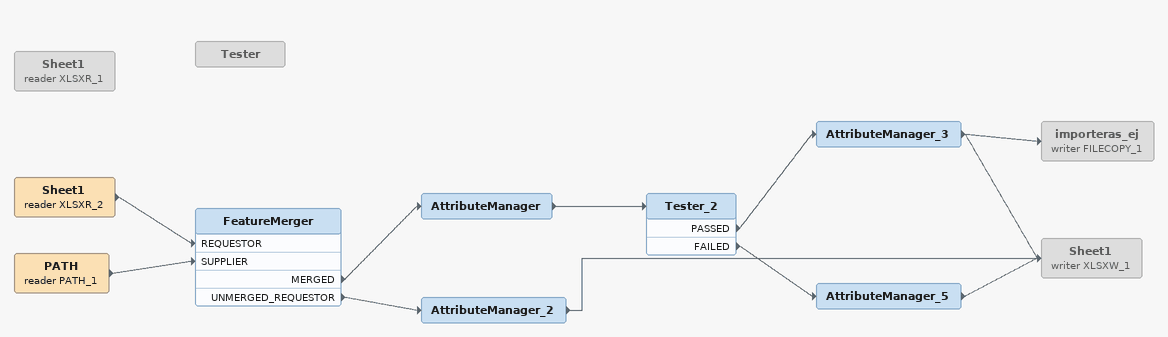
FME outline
Sheet1 (reader XLSXR_1) [off]
Sheet1 (reader XLSXR_2)
    -> FeatureMerger [REQUESTOR]
PATH (reader PATH_1)
    -> FeatureMerger [SUPPLIER]
FeatureMerger
    MERGED -> AttributeManager
    UNMERGED_REQUESTOR -> AttributeManager_2
AttributeManager
    -> Tester_2
Tester_2
    PASSED -> AttributeManager_3
    FAILED -> AttributeManager_5
AttributeManager_3
    -> importeras_ej (writer FILECOPY_1)
    -> Sheet1 (writer XLSXW_1)
importeras_ej (writer FILECOPY_1) [off]
AttributeManager_5
    -> Sheet1 (writer XLSXW_1)
AttributeManager_2
    -> Sheet1 (writer XLSXW_1)
Sheet1 (writer XLSXW_1) [off]
Tester [off]
